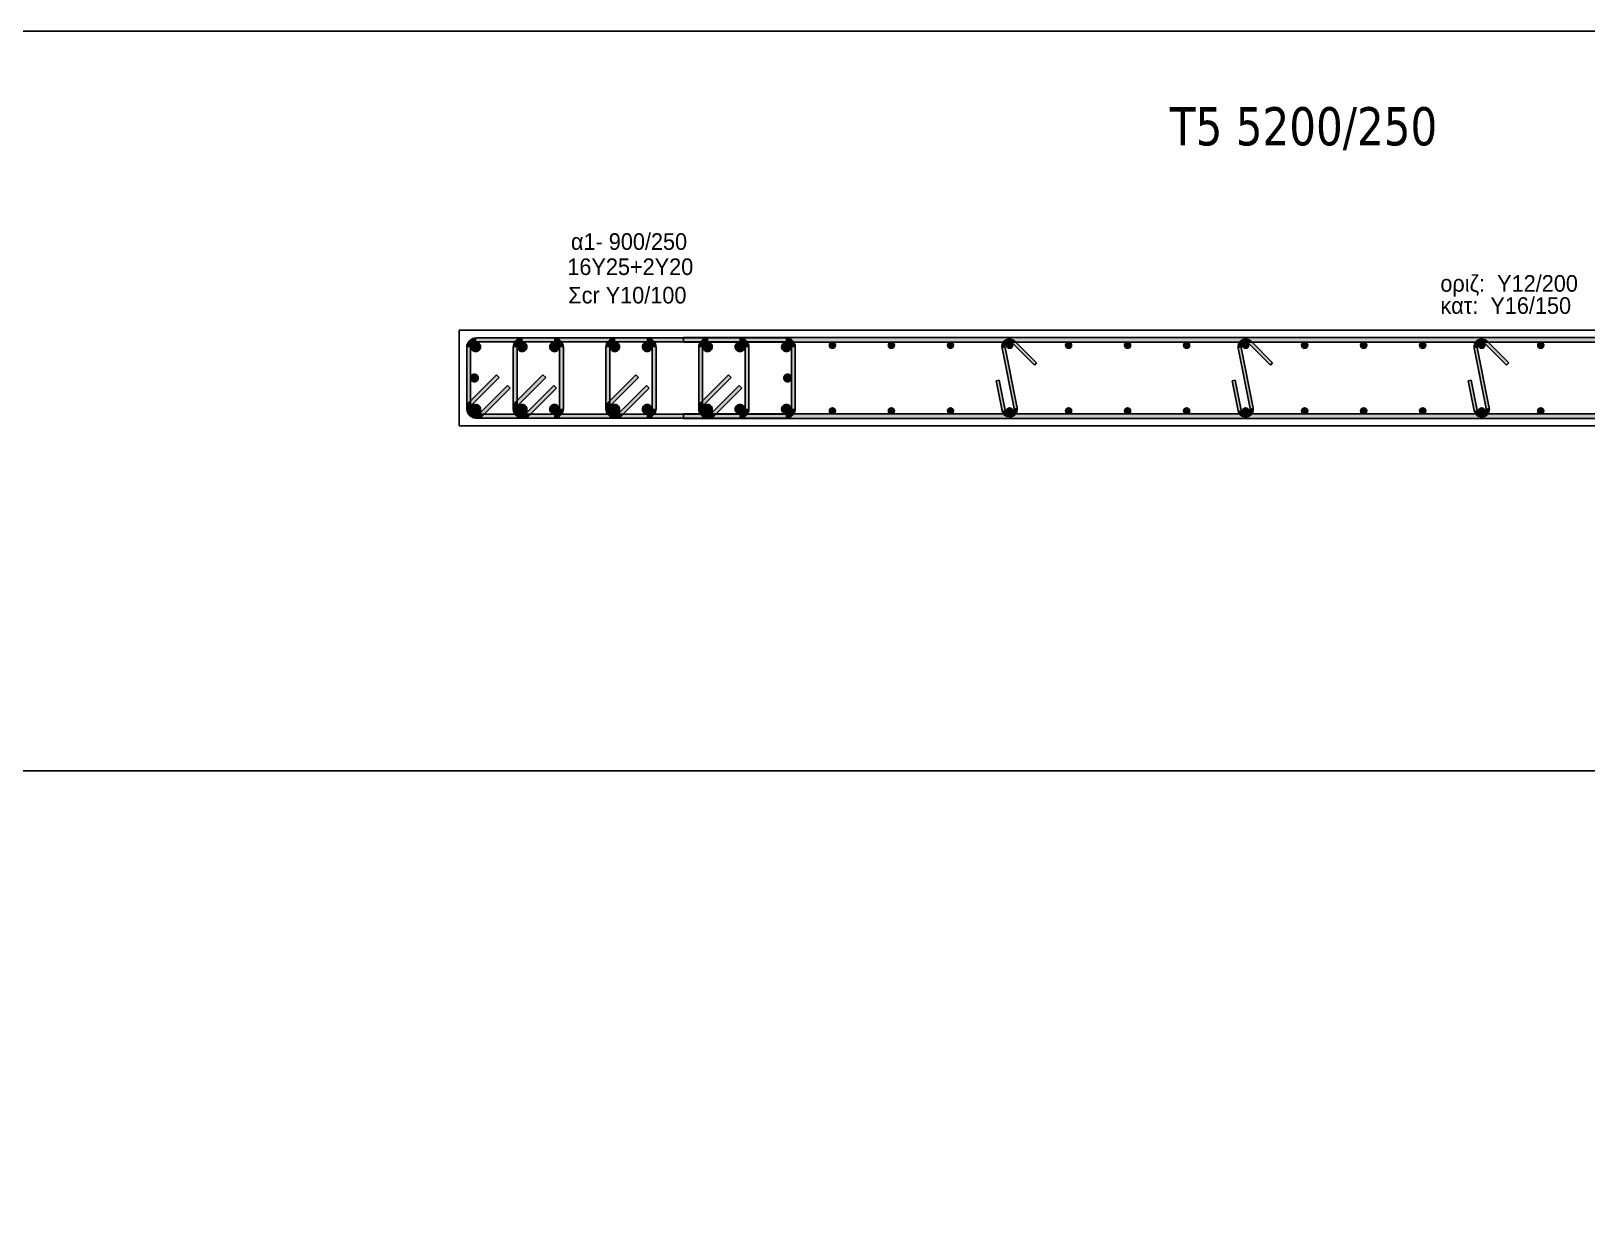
# Model space of a CAD drawing. Header units: millimetres. Extents: x -2171 to 1563, y -1758 to -1505.
# Drawn here: x -1626.13 to -1605.76, y -1605.93 to -1590.28 of the extents above; entities that cross this region are included whole.
import ezdxf

# ---------------------------------------------------------------- set-up
doc = ezdxf.new("R2010")
doc.units = ezdxf.units.MM
for name, color, linetype in [('-S_TEXT', 3, 'Continuous'), ('Col_Det', 7, 'Continuous'), ('Col_Det_Fill', 7, 'Continuous'), ('Geo_Col_Pro_1', 7, 'Continuous'), ('pinakaki', 153, 'Continuous')]:
    doc.layers.add(name, color=color, linetype=linetype)
doc.styles.add('S1Arl22_b_934_161', font='arial.ttf', dxfattribs={"width": 0.933629, "height": 0.002175})
doc.styles.get("Standard").update_dxf_attribs({"font": 'tahoma.ttf'})

msp = doc.modelspace()

# ---------------------------------------------------------------- hatches: boundary and pattern name
at = {"layer": 'Col_Det_Fill'}
for color, points in [(252, [(-1620.2986, -1594.3469), (-1620.2986, -1594.2969, 0.4142136), (-1620.4236, -1594.4219), (-1620.3736, -1594.4219, -0.4142136)]), (12, [(-1620.37, -1594.413, 0.4142136), (-1620.3075, -1594.4755, 0.4142136), (-1620.245, -1594.413, 0.4142136), (-1620.3075, -1594.3505, 0.4142136)]), (252, [(-1616.2486, -1594.3469), (-1616.2486, -1594.2969), (-1620.2986, -1594.2969), (-1620.2986, -1594.3469)]), (252, [(-1619.6915, -1594.3469), (-1619.6915, -1594.2969, 0.4142136), (-1619.8165, -1594.4219), (-1619.7665, -1594.4219, -0.4142136)]), (56, [(-1619.7628, -1594.413, 0.4142136), (-1619.7003, -1594.4755, 0.4142136), (-1619.6378, -1594.413, 0.4142136), (-1619.7003, -1594.3505, 0.4142136)]), (252, [(-1619.2843, -1594.3469), (-1619.2843, -1594.2969), (-1619.6915, -1594.2969), (-1619.6915, -1594.3469)]), (56, [(-1619.338, -1594.413, 0.4142136), (-1619.2755, -1594.4755, 0.4142136), (-1619.213, -1594.413, 0.4142136), (-1619.2755, -1594.3505, 0.4142136)]), (252, [(-1619.2093, -1594.4219), (-1619.1593, -1594.4219, 0.4142136), (-1619.2843, -1594.2969), (-1619.2843, -1594.3469, -0.4142136)]), (252, [(-1618.4772, -1594.3469), (-1618.4772, -1594.2969, 0.4142136), (-1618.6022, -1594.4219), (-1618.5522, -1594.4219, -0.4142136)]), (56, [(-1618.5485, -1594.413, 0.4142136), (-1618.486, -1594.4755, 0.4142136), (-1618.4235, -1594.413, 0.4142136), (-1618.486, -1594.3505, 0.4142136)]), (252, [(-1618.0701, -1594.3469), (-1618.0701, -1594.2969), (-1618.4772, -1594.2969), (-1618.4772, -1594.3469)]), (56, [(-1618.1237, -1594.413, 0.4142136), (-1618.0612, -1594.4755, 0.4142136), (-1617.9987, -1594.413, 0.4142136), (-1618.0612, -1594.3505, 0.4142136)]), (252, [(-1617.9951, -1594.4219), (-1617.9451, -1594.4219, 0.4142136), (-1618.0701, -1594.2969), (-1618.0701, -1594.3469, -0.4142136)]), (252, [(-1597.4602, -1594.3519), (-1597.4602, -1594.2919), (-1617.5856, -1594.2919), (-1617.5856, -1594.3519)]), (252, [(-1617.2629, -1594.3469), (-1617.2629, -1594.2969, 0.4142136), (-1617.3879, -1594.4219), (-1617.3379, -1594.4219, -0.4142136)]), (56, [(-1617.3343, -1594.413, 0.4142136), (-1617.2718, -1594.4755, 0.4142136), (-1617.2093, -1594.413, 0.4142136), (-1617.2718, -1594.3505, 0.4142136)]), (252, [(-1616.8558, -1594.3469), (-1616.8558, -1594.2969), (-1617.2629, -1594.2969), (-1617.2629, -1594.3469)]), (56, [(-1616.9094, -1594.413, 0.4142136), (-1616.8469, -1594.4755, 0.4142136), (-1616.7844, -1594.413, 0.4142136), (-1616.8469, -1594.3505, 0.4142136)]), (252, [(-1616.7808, -1594.4219), (-1616.7308, -1594.4219, 0.4142136), (-1616.8558, -1594.2969), (-1616.8558, -1594.3469, -0.4142136)]), (12, [(-1616.3023, -1594.413, 0.4142136), (-1616.2398, -1594.4755, 0.4142136), (-1616.1773, -1594.413, 0.4142136), (-1616.2398, -1594.3505, 0.4142136)]), (252, [(-1616.1736, -1594.4219), (-1616.1236, -1594.4219, 0.4142136), (-1616.2486, -1594.2969), (-1616.2486, -1594.3469, -0.4142136)]), (133, [(-1615.6768, -1594.3919, 0.4142136), (-1615.6368, -1594.4319, 0.4142136), (-1615.5968, -1594.3919, 0.4142136), (-1615.6368, -1594.3519, 0.4142136)]), (133, [(-1614.904, -1594.3919, 0.4142136), (-1614.864, -1594.4319, 0.4142136), (-1614.824, -1594.3919, 0.4142136), (-1614.864, -1594.3519, 0.4142136)]), (133, [(-1614.1313, -1594.3919, 0.4142136), (-1614.0913, -1594.4319, 0.4142136), (-1614.0513, -1594.3919, 0.4142136), (-1614.0913, -1594.3519, 0.4142136)]), (252, [(-1613.4166, -1594.4314), (-1613.3773, -1594.4236, -0.741663), (-1613.2761, -1594.3694), (-1613.2478, -1594.3412, 0.741663)]), (133, [(-1613.3585, -1594.3919, 0.4142136), (-1613.3185, -1594.4319, 0.4142136), (-1613.2785, -1594.3919, 0.4142136), (-1613.3185, -1594.3519, 0.4142136)]), (252, [(-1613.2478, -1594.3412), (-1613.2761, -1594.3694), (-1612.9932, -1594.6523), (-1612.9649, -1594.624)]), (133, [(-1612.5858, -1594.3919, 0.4142136), (-1612.5458, -1594.4319, 0.4142136), (-1612.5058, -1594.3919, 0.4142136), (-1612.5458, -1594.3519, 0.4142136)]), (133, [(-1611.813, -1594.3919, 0.4142136), (-1611.773, -1594.4319, 0.4142136), (-1611.733, -1594.3919, 0.4142136), (-1611.773, -1594.3519, 0.4142136)]), (133, [(-1611.0402, -1594.3919, 0.4142136), (-1611.0002, -1594.4319, 0.4142136), (-1610.9602, -1594.3919, 0.4142136), (-1611.0002, -1594.3519, 0.4142136)]), (252, [(-1610.3256, -1594.4314), (-1610.2863, -1594.4236, -0.741663), (-1610.1851, -1594.3694), (-1610.1568, -1594.3412, 0.741663)]), (133, [(-1610.2675, -1594.3919, 0.4142136), (-1610.2275, -1594.4319, 0.4142136), (-1610.1875, -1594.3919, 0.4142136), (-1610.2275, -1594.3519, 0.4142136)]), (252, [(-1610.1568, -1594.3412), (-1610.1851, -1594.3694), (-1609.9022, -1594.6523), (-1609.8739, -1594.624)]), (133, [(-1609.4947, -1594.3919, 0.4142136), (-1609.4547, -1594.4319, 0.4142136), (-1609.4147, -1594.3919, 0.4142136), (-1609.4547, -1594.3519, 0.4142136)]), (133, [(-1608.722, -1594.3919, 0.4142136), (-1608.682, -1594.4319, 0.4142136), (-1608.642, -1594.3919, 0.4142136), (-1608.682, -1594.3519, 0.4142136)]), (133, [(-1607.9492, -1594.3919, 0.4142136), (-1607.9092, -1594.4319, 0.4142136), (-1607.8692, -1594.3919, 0.4142136), (-1607.9092, -1594.3519, 0.4142136)]), (252, [(-1607.2346, -1594.4314), (-1607.1953, -1594.4236, -0.741663), (-1607.0941, -1594.3694), (-1607.0658, -1594.3412, 0.741663)]), (133, [(-1607.1765, -1594.3919, 0.4142136), (-1607.1365, -1594.4319, 0.4142136), (-1607.0965, -1594.3919, 0.4142136), (-1607.1365, -1594.3519, 0.4142136)]), (252, [(-1607.0658, -1594.3412), (-1607.0941, -1594.3694), (-1606.8112, -1594.6523), (-1606.7829, -1594.624)]), (133, [(-1606.4037, -1594.3919, 0.4142136), (-1606.3637, -1594.4319, 0.4142136), (-1606.3237, -1594.3919, 0.4142136), (-1606.3637, -1594.3519, 0.4142136)]), (252, [(-1620.3736, -1594.4219), (-1620.4236, -1594.4219), (-1620.4236, -1595.2219), (-1620.3736, -1595.2219)]), (252, [(-1619.7665, -1594.4219), (-1619.8165, -1594.4219), (-1619.8165, -1595.2219), (-1619.7665, -1595.2219)]), (252, [(-1619.2093, -1595.2219), (-1619.1593, -1595.2219), (-1619.1593, -1594.4219), (-1619.2093, -1594.4219)]), (252, [(-1618.5522, -1594.4219), (-1618.6022, -1594.4219), (-1618.6022, -1595.2219), (-1618.5522, -1595.2219)]), (252, [(-1617.9951, -1595.2219), (-1617.9451, -1595.2219), (-1617.9451, -1594.4219), (-1617.9951, -1594.4219)]), (252, [(-1617.3379, -1594.4219), (-1617.3879, -1594.4219), (-1617.3879, -1595.2219), (-1617.3379, -1595.2219)]), (252, [(-1616.7808, -1595.2219), (-1616.7308, -1595.2219), (-1616.7308, -1594.4219), (-1616.7808, -1594.4219)]), (252, [(-1616.1736, -1595.2219), (-1616.1236, -1595.2219), (-1616.1236, -1594.4219), (-1616.1736, -1594.4219)]), (252, [(-1613.2597, -1595.2202), (-1613.2204, -1595.2124), (-1613.3773, -1594.4236), (-1613.4166, -1594.4314)]), (252, [(-1610.1686, -1595.2202), (-1610.1294, -1595.2124), (-1610.2863, -1594.4236), (-1610.3256, -1594.4314)]), (252, [(-1607.0776, -1595.2202), (-1607.0384, -1595.2124), (-1607.1953, -1594.4236), (-1607.2346, -1594.4314)]), (252, [(-1619.9981, -1594.8153), (-1620.0335, -1594.7799), (-1620.387, -1595.1335), (-1620.3517, -1595.1688)]), (133, [(-1620.3736, -1594.8219, 0.4142136), (-1620.3236, -1594.8719, 0.4142136), (-1620.2736, -1594.8219, 0.4142136), (-1620.3236, -1594.7719, 0.4142136)]), (252, [(-1619.391, -1594.8153), (-1619.4263, -1594.7799), (-1619.7799, -1595.1335), (-1619.7445, -1595.1688)]), (252, [(-1618.1767, -1594.8153), (-1618.212, -1594.7799), (-1618.5656, -1595.1335), (-1618.5302, -1595.1688)]), (252, [(-1616.9624, -1594.8153), (-1616.9978, -1594.7799), (-1617.3513, -1595.1335), (-1617.316, -1595.1688)]), (133, [(-1616.2736, -1594.8219, 0.4142136), (-1616.2236, -1594.8719, 0.4142136), (-1616.1736, -1594.8219, 0.4142136), (-1616.2236, -1594.7719, 0.4142136)]), (252, [(-1620.2456, -1595.2749), (-1620.2102, -1595.3103), (-1619.8567, -1594.9567), (-1619.892, -1594.9214)]), (252, [(-1619.6385, -1595.2749), (-1619.6031, -1595.3103), (-1619.2495, -1594.9567), (-1619.2849, -1594.9214)]), (252, [(-1618.4242, -1595.2749), (-1618.3888, -1595.3103), (-1618.0353, -1594.9567), (-1618.0706, -1594.9214)]), (252, [(-1617.2099, -1595.2749), (-1617.1745, -1595.3103), (-1616.821, -1594.9567), (-1616.8563, -1594.9214)]), (252, [(-1613.4554, -1594.8513), (-1613.4946, -1594.8591), (-1613.4166, -1595.2514), (-1613.3773, -1595.2436)]), (252, [(-1610.3644, -1594.8513), (-1610.4036, -1594.8591), (-1610.3256, -1595.2514), (-1610.2863, -1595.2436)]), (252, [(-1607.2734, -1594.8513), (-1607.3126, -1594.8591), (-1607.2346, -1595.2514), (-1607.1953, -1595.2436)]), (252, [(-1620.3517, -1595.1688), (-1620.387, -1595.1335, 0.6681786), (-1620.2986, -1595.3469), (-1620.2986, -1595.2969, -0.6681786)]), (12, [(-1620.37, -1595.2307, 0.4142136), (-1620.3075, -1595.2932, 0.4142136), (-1620.245, -1595.2307, 0.4142136), (-1620.3075, -1595.1682, 0.4142136)]), (252, [(-1619.7445, -1595.1688), (-1619.7799, -1595.1335, 0.6681786), (-1619.6915, -1595.3469), (-1619.6915, -1595.2969, -0.6681786)]), (56, [(-1619.7628, -1595.2307, 0.4142136), (-1619.7003, -1595.2932, 0.4142136), (-1619.6378, -1595.2307, 0.4142136), (-1619.7003, -1595.1682, 0.4142136)]), (56, [(-1619.338, -1595.2307, 0.4142136), (-1619.2755, -1595.2932, 0.4142136), (-1619.213, -1595.2307, 0.4142136), (-1619.2755, -1595.1682, 0.4142136)]), (252, [(-1618.5302, -1595.1688), (-1618.5656, -1595.1335, 0.6681786), (-1618.4772, -1595.3469), (-1618.4772, -1595.2969, -0.6681786)]), (56, [(-1618.5485, -1595.2307, 0.4142136), (-1618.486, -1595.2932, 0.4142136), (-1618.4235, -1595.2307, 0.4142136), (-1618.486, -1595.1682, 0.4142136)]), (56, [(-1618.1237, -1595.2307, 0.4142136), (-1618.0612, -1595.2932, 0.4142136), (-1617.9987, -1595.2307, 0.4142136), (-1618.0612, -1595.1682, 0.4142136)]), (252, [(-1617.316, -1595.1688), (-1617.3513, -1595.1335, 0.6681786), (-1617.2629, -1595.3469), (-1617.2629, -1595.2969, -0.6681786)]), (56, [(-1617.3343, -1595.2307, 0.4142136), (-1617.2718, -1595.2932, 0.4142136), (-1617.2093, -1595.2307, 0.4142136), (-1617.2718, -1595.1682, 0.4142136)]), (56, [(-1616.9094, -1595.2307, 0.4142136), (-1616.8469, -1595.2932, 0.4142136), (-1616.7844, -1595.2307, 0.4142136), (-1616.8469, -1595.1682, 0.4142136)]), (12, [(-1616.3023, -1595.2307, 0.4142136), (-1616.2398, -1595.2932, 0.4142136), (-1616.1773, -1595.2307, 0.4142136), (-1616.2398, -1595.1682, 0.4142136)]), (252, [(-1620.3736, -1595.2219), (-1620.4236, -1595.2219, 0.6681786), (-1620.2102, -1595.3103), (-1620.2456, -1595.2749, -0.6681786)]), (252, [(-1620.2986, -1595.2969), (-1620.2986, -1595.3469), (-1616.2486, -1595.3469), (-1616.2486, -1595.2969)]), (252, [(-1619.7665, -1595.2219), (-1619.8165, -1595.2219, 0.6681786), (-1619.6031, -1595.3103), (-1619.6385, -1595.2749, -0.6681786)]), (252, [(-1619.6915, -1595.2969), (-1619.6915, -1595.3469), (-1619.2843, -1595.3469), (-1619.2843, -1595.2969)]), (252, [(-1619.2843, -1595.2969), (-1619.2843, -1595.3469, 0.4142136), (-1619.1593, -1595.2219), (-1619.2093, -1595.2219, -0.4142136)]), (252, [(-1618.5522, -1595.2219), (-1618.6022, -1595.2219, 0.6681786), (-1618.3888, -1595.3103), (-1618.4242, -1595.2749, -0.6681786)]), (252, [(-1618.4772, -1595.2969), (-1618.4772, -1595.3469), (-1618.0701, -1595.3469), (-1618.0701, -1595.2969)]), (252, [(-1618.0701, -1595.2969), (-1618.0701, -1595.3469, 0.4142136), (-1617.9451, -1595.2219), (-1617.9951, -1595.2219, -0.4142136)]), (252, [(-1617.5856, -1595.2919), (-1617.5856, -1595.3519), (-1597.4602, -1595.3519), (-1597.4602, -1595.2919)]), (252, [(-1617.3379, -1595.2219), (-1617.3879, -1595.2219, 0.6681786), (-1617.1745, -1595.3103), (-1617.2099, -1595.2749, -0.6681786)]), (252, [(-1617.2629, -1595.2969), (-1617.2629, -1595.3469), (-1616.8558, -1595.3469), (-1616.8558, -1595.2969)]), (252, [(-1616.8558, -1595.2969), (-1616.8558, -1595.3469, 0.4142136), (-1616.7308, -1595.2219), (-1616.7808, -1595.2219, -0.4142136)]), (252, [(-1616.2486, -1595.2969), (-1616.2486, -1595.3469, 0.4142136), (-1616.1236, -1595.2219), (-1616.1736, -1595.2219, -0.4142136)]), (133, [(-1615.6768, -1595.2519, 0.4142136), (-1615.6368, -1595.2919, 0.4142136), (-1615.5968, -1595.2519, 0.4142136), (-1615.6368, -1595.2119, 0.4142136)]), (133, [(-1614.904, -1595.2519, 0.4142136), (-1614.864, -1595.2919, 0.4142136), (-1614.824, -1595.2519, 0.4142136), (-1614.864, -1595.2119, 0.4142136)]), (133, [(-1614.1313, -1595.2519, 0.4142136), (-1614.0913, -1595.2919, 0.4142136), (-1614.0513, -1595.2519, 0.4142136), (-1614.0913, -1595.2119, 0.4142136)]), (252, [(-1613.3773, -1595.2436), (-1613.4166, -1595.2514, 1), (-1613.2204, -1595.2124), (-1613.2597, -1595.2202, -1)]), (133, [(-1613.3585, -1595.2519, 0.4142136), (-1613.3185, -1595.2919, 0.4142136), (-1613.2785, -1595.2519, 0.4142136), (-1613.3185, -1595.2119, 0.4142136)]), (133, [(-1612.5858, -1595.2519, 0.4142136), (-1612.5458, -1595.2919, 0.4142136), (-1612.5058, -1595.2519, 0.4142136), (-1612.5458, -1595.2119, 0.4142136)]), (133, [(-1611.813, -1595.2519, 0.4142136), (-1611.773, -1595.2919, 0.4142136), (-1611.733, -1595.2519, 0.4142136), (-1611.773, -1595.2119, 0.4142136)]), (133, [(-1611.0402, -1595.2519, 0.4142136), (-1611.0002, -1595.2919, 0.4142136), (-1610.9602, -1595.2519, 0.4142136), (-1611.0002, -1595.2119, 0.4142136)]), (252, [(-1610.2863, -1595.2436), (-1610.3256, -1595.2514, 1), (-1610.1294, -1595.2124), (-1610.1686, -1595.2202, -1)]), (133, [(-1610.2675, -1595.2519, 0.4142136), (-1610.2275, -1595.2919, 0.4142136), (-1610.1875, -1595.2519, 0.4142136), (-1610.2275, -1595.2119, 0.4142136)]), (133, [(-1609.4947, -1595.2519, 0.4142136), (-1609.4547, -1595.2919, 0.4142136), (-1609.4147, -1595.2519, 0.4142136), (-1609.4547, -1595.2119, 0.4142136)]), (133, [(-1608.722, -1595.2519, 0.4142136), (-1608.682, -1595.2919, 0.4142136), (-1608.642, -1595.2519, 0.4142136), (-1608.682, -1595.2119, 0.4142136)]), (133, [(-1607.9492, -1595.2519, 0.4142136), (-1607.9092, -1595.2919, 0.4142136), (-1607.8692, -1595.2519, 0.4142136), (-1607.9092, -1595.2119, 0.4142136)]), (252, [(-1607.1953, -1595.2436), (-1607.2346, -1595.2514, 1), (-1607.0384, -1595.2124), (-1607.0776, -1595.2202, -1)]), (133, [(-1607.1765, -1595.2519, 0.4142136), (-1607.1365, -1595.2919, 0.4142136), (-1607.0965, -1595.2519, 0.4142136), (-1607.1365, -1595.2119, 0.4142136)]), (133, [(-1606.4037, -1595.2519, 0.4142136), (-1606.3637, -1595.2919, 0.4142136), (-1606.3237, -1595.2519, 0.4142136), (-1606.3637, -1595.2119, 0.4142136)])]:
    msp.add_hatch(color=color, dxfattribs=at).paths.add_polyline_path(points)

# ---------------------------------------------------------------- linework, layer by layer
at = {"layer": '-S_TEXT', "ltscale": 5}
msp.add_lwpolyline([(-1636.594, -1590.2786), (-1578.4465, -1590.2786), (-1578.4465, -1630.3233), (-1636.594, -1630.3233)], close=True, dxfattribs=at)
at = {"layer": 'Col_Det', "color": 7}
for points in [[(-1594.5221, -1594.1969), (-1620.5236, -1594.1969)], [(-1620.5236, -1594.1969), (-1620.5236, -1595.4469)], [(-1616.2486, -1594.2969), (-1620.2986, -1594.2969)], [(-1620.2986, -1594.3469), (-1616.2486, -1594.3469)], [(-1619.2843, -1594.2969), (-1619.6915, -1594.2969)], [(-1619.6915, -1594.3469), (-1619.2843, -1594.3469)], [(-1618.0701, -1594.2969), (-1618.4772, -1594.2969)], [(-1618.4772, -1594.3469), (-1618.0701, -1594.3469)], [(-1597.4602, -1594.2919), (-1617.5856, -1594.2919)], [(-1617.5856, -1594.2919), (-1617.5856, -1594.3519)], [(-1617.5856, -1594.3519), (-1597.4602, -1594.3519)], [(-1616.8558, -1594.2969), (-1617.2629, -1594.2969)], [(-1617.2629, -1594.3469), (-1616.8558, -1594.3469)], [(-1613.2761, -1594.3694), (-1612.9932, -1594.6523)], [(-1612.9649, -1594.624), (-1613.2478, -1594.3412)], [(-1610.1851, -1594.3694), (-1609.9022, -1594.6523)], [(-1609.8739, -1594.624), (-1610.1568, -1594.3412)], [(-1607.0941, -1594.3694), (-1606.8112, -1594.6523)], [(-1606.7829, -1594.624), (-1607.0658, -1594.3412)], [(-1620.4236, -1594.4219), (-1620.4236, -1595.2219)], [(-1620.3736, -1595.2219), (-1620.3736, -1594.4219)], [(-1619.8165, -1594.4219), (-1619.8165, -1595.2219)], [(-1619.7665, -1595.2219), (-1619.7665, -1594.4219)], [(-1619.2093, -1594.4219), (-1619.2093, -1595.2219)], [(-1619.1593, -1595.2219), (-1619.1593, -1594.4219)], [(-1618.6022, -1594.4219), (-1618.6022, -1595.2219)], [(-1618.5522, -1595.2219), (-1618.5522, -1594.4219)], [(-1617.9951, -1594.4219), (-1617.9951, -1595.2219)], [(-1617.9451, -1595.2219), (-1617.9451, -1594.4219)], [(-1617.3879, -1594.4219), (-1617.3879, -1595.2219)], [(-1617.3379, -1595.2219), (-1617.3379, -1594.4219)], [(-1616.7808, -1594.4219), (-1616.7808, -1595.2219)], [(-1616.7308, -1595.2219), (-1616.7308, -1594.4219)], [(-1616.1736, -1594.4219), (-1616.1736, -1595.2219)], [(-1616.1236, -1595.2219), (-1616.1236, -1594.4219)], [(-1613.4166, -1594.4314), (-1613.2597, -1595.2202)], [(-1613.2204, -1595.2124), (-1613.3773, -1594.4236)], [(-1610.3256, -1594.4314), (-1610.1686, -1595.2202)], [(-1610.1294, -1595.2124), (-1610.2863, -1594.4236)], [(-1607.2346, -1594.4314), (-1607.0776, -1595.2202)], [(-1607.0384, -1595.2124), (-1607.1953, -1594.4236)], [(-1620.0335, -1594.7799), (-1620.387, -1595.1335)], [(-1619.9981, -1594.8153), (-1620.0335, -1594.7799)], [(-1619.4263, -1594.7799), (-1619.7799, -1595.1335)], [(-1619.391, -1594.8153), (-1619.4263, -1594.7799)], [(-1618.212, -1594.7799), (-1618.5656, -1595.1335)], [(-1618.1767, -1594.8153), (-1618.212, -1594.7799)], [(-1616.9978, -1594.7799), (-1617.3513, -1595.1335)], [(-1616.9624, -1594.8153), (-1616.9978, -1594.7799)], [(-1612.9932, -1594.6523), (-1612.9649, -1594.624)], [(-1609.9022, -1594.6523), (-1609.8739, -1594.624)], [(-1606.8112, -1594.6523), (-1606.7829, -1594.624)], [(-1620.3517, -1595.1688), (-1619.9981, -1594.8153)], [(-1619.892, -1594.9214), (-1620.2456, -1595.2749)], [(-1620.2102, -1595.3103), (-1619.8567, -1594.9567)], [(-1619.8567, -1594.9567), (-1619.892, -1594.9214)], [(-1619.7445, -1595.1688), (-1619.391, -1594.8153)], [(-1619.2849, -1594.9214), (-1619.6385, -1595.2749)], [(-1619.6031, -1595.3103), (-1619.2495, -1594.9567)], [(-1619.2495, -1594.9567), (-1619.2849, -1594.9214)], [(-1618.5302, -1595.1688), (-1618.1767, -1594.8153)], [(-1618.0706, -1594.9214), (-1618.4242, -1595.2749)], [(-1618.3888, -1595.3103), (-1618.0353, -1594.9567)], [(-1618.0353, -1594.9567), (-1618.0706, -1594.9214)], [(-1617.316, -1595.1688), (-1616.9624, -1594.8153)], [(-1616.8563, -1594.9214), (-1617.2099, -1595.2749)], [(-1617.1745, -1595.3103), (-1616.821, -1594.9567)], [(-1616.821, -1594.9567), (-1616.8563, -1594.9214)], [(-1613.4554, -1594.8513), (-1613.4946, -1594.8591)], [(-1613.4946, -1594.8591), (-1613.4166, -1595.2514)], [(-1613.3773, -1595.2436), (-1613.4554, -1594.8513)], [(-1610.3644, -1594.8513), (-1610.4036, -1594.8591)], [(-1610.4036, -1594.8591), (-1610.3256, -1595.2514)], [(-1610.2863, -1595.2436), (-1610.3644, -1594.8513)], [(-1607.2734, -1594.8513), (-1607.3126, -1594.8591)], [(-1607.3126, -1594.8591), (-1607.2346, -1595.2514)], [(-1607.1953, -1595.2436), (-1607.2734, -1594.8513)], [(-1616.2486, -1595.2969), (-1620.2986, -1595.2969)], [(-1620.2986, -1595.3469), (-1616.2486, -1595.3469)], [(-1619.2843, -1595.2969), (-1619.6915, -1595.2969)], [(-1619.6915, -1595.3469), (-1619.2843, -1595.3469)], [(-1618.0701, -1595.2969), (-1618.4772, -1595.2969)], [(-1618.4772, -1595.3469), (-1618.0701, -1595.3469)], [(-1617.5856, -1595.2919), (-1617.5856, -1595.3519)], [(-1597.4602, -1595.2919), (-1617.5856, -1595.2919)], [(-1617.5856, -1595.3519), (-1597.4602, -1595.3519)], [(-1616.8558, -1595.2969), (-1617.2629, -1595.2969)], [(-1617.2629, -1595.3469), (-1616.8558, -1595.3469)], [(-1620.5236, -1595.4469), (-1594.5221, -1595.4469)]]:
    msp.add_lwpolyline(points, dxfattribs=at)
for points in [[(-1620.2986, -1594.2969, 0.4142136), (-1620.4236, -1594.4219)], [(-1620.3736, -1594.4219, -0.4142136), (-1620.2986, -1594.3469, -0.4142136)], [(-1620.3075, -1594.3505, 0.4142136), (-1620.37, -1594.413, 0.4142136)], [(-1620.245, -1594.413, 0.4142136), (-1620.3075, -1594.3505, 0.4142136)], [(-1619.6915, -1594.2969, 0.4142136), (-1619.8165, -1594.4219)], [(-1619.7665, -1594.4219, -0.4142136), (-1619.6915, -1594.3469, -0.4142136)], [(-1619.7003, -1594.3505, 0.4142136), (-1619.7628, -1594.413, 0.4142136)], [(-1619.6378, -1594.413, 0.4142136), (-1619.7003, -1594.3505, 0.4142136)], [(-1619.2755, -1594.3505, 0.4142136), (-1619.338, -1594.413, 0.4142136)], [(-1619.1593, -1594.4219, 0.4142136), (-1619.2843, -1594.2969)], [(-1619.2843, -1594.3469, -0.4142136), (-1619.2093, -1594.4219, -0.4142136)], [(-1619.213, -1594.413, 0.4142136), (-1619.2755, -1594.3505, 0.4142136)], [(-1618.4772, -1594.2969, 0.4142136), (-1618.6022, -1594.4219)], [(-1618.5522, -1594.4219, -0.4142136), (-1618.4772, -1594.3469, -0.4142136)], [(-1618.486, -1594.3505, 0.4142136), (-1618.5485, -1594.413, 0.4142136)], [(-1618.4235, -1594.413, 0.4142136), (-1618.486, -1594.3505, 0.4142136)], [(-1618.0612, -1594.3505, 0.4142136), (-1618.1237, -1594.413, 0.4142136)], [(-1617.9451, -1594.4219, 0.4142136), (-1618.0701, -1594.2969)], [(-1618.0701, -1594.3469, -0.4142136), (-1617.9951, -1594.4219, -0.4142136)], [(-1617.9987, -1594.413, 0.4142136), (-1618.0612, -1594.3505, 0.4142136)], [(-1617.2629, -1594.2969, 0.4142136), (-1617.3879, -1594.4219)], [(-1617.3379, -1594.4219, -0.4142136), (-1617.2629, -1594.3469, -0.4142136)], [(-1617.2718, -1594.3505, 0.4142136), (-1617.3343, -1594.413, 0.4142136)], [(-1617.2093, -1594.413, 0.4142136), (-1617.2718, -1594.3505, 0.4142136)], [(-1616.8469, -1594.3505, 0.4142136), (-1616.9094, -1594.413, 0.4142136)], [(-1616.7308, -1594.4219, 0.4142136), (-1616.8558, -1594.2969)], [(-1616.8558, -1594.3469, -0.4142136), (-1616.7808, -1594.4219, -0.4142136)], [(-1616.7844, -1594.413, 0.4142136), (-1616.8469, -1594.3505, 0.4142136)], [(-1616.2398, -1594.3505, 0.4142136), (-1616.3023, -1594.413, 0.4142136)], [(-1616.1236, -1594.4219, 0.4142136), (-1616.2486, -1594.2969)], [(-1616.2486, -1594.3469, -0.4142136), (-1616.1736, -1594.4219, -0.4142136)], [(-1616.1773, -1594.413, 0.4142136), (-1616.2398, -1594.3505, 0.4142136)], [(-1615.6368, -1594.3519, 0.4142136), (-1615.6768, -1594.3919, 0.4142136)], [(-1615.6768, -1594.3919, 0.4142136), (-1615.6368, -1594.4319, 0.4142136)], [(-1615.5968, -1594.3919, 0.4142136), (-1615.6368, -1594.3519, 0.4142136)], [(-1615.6368, -1594.4319, 0.4142136), (-1615.5968, -1594.3919, 0.4142136)], [(-1614.864, -1594.3519, 0.4142136), (-1614.904, -1594.3919, 0.4142136)], [(-1614.904, -1594.3919, 0.4142136), (-1614.864, -1594.4319, 0.4142136)], [(-1614.824, -1594.3919, 0.4142136), (-1614.864, -1594.3519, 0.4142136)], [(-1614.864, -1594.4319, 0.4142136), (-1614.824, -1594.3919, 0.4142136)], [(-1614.0913, -1594.3519, 0.4142136), (-1614.1313, -1594.3919, 0.4142136)], [(-1614.1313, -1594.3919, 0.4142136), (-1614.0913, -1594.4319, 0.4142136)], [(-1614.0513, -1594.3919, 0.4142136), (-1614.0913, -1594.3519, 0.4142136)], [(-1614.0913, -1594.4319, 0.4142136), (-1614.0513, -1594.3919, 0.4142136)], [(-1613.2478, -1594.3412, 0.741663), (-1613.4166, -1594.4314, 0.741663)], [(-1613.3773, -1594.4236, -0.741663), (-1613.2761, -1594.3694)], [(-1613.3185, -1594.3519, 0.4142136), (-1613.3585, -1594.3919, 0.4142136)], [(-1613.3585, -1594.3919, 0.4142136), (-1613.3185, -1594.4319, 0.4142136)], [(-1613.2785, -1594.3919, 0.4142136), (-1613.3185, -1594.3519, 0.4142136)], [(-1613.3185, -1594.4319, 0.4142136), (-1613.2785, -1594.3919, 0.4142136)], [(-1612.5458, -1594.3519, 0.4142136), (-1612.5858, -1594.3919, 0.4142136)], [(-1612.5858, -1594.3919, 0.4142136), (-1612.5458, -1594.4319, 0.4142136)], [(-1612.5058, -1594.3919, 0.4142136), (-1612.5458, -1594.3519, 0.4142136)], [(-1612.5458, -1594.4319, 0.4142136), (-1612.5058, -1594.3919, 0.4142136)], [(-1611.773, -1594.3519, 0.4142136), (-1611.813, -1594.3919, 0.4142136)], [(-1611.813, -1594.3919, 0.4142136), (-1611.773, -1594.4319, 0.4142136)], [(-1611.733, -1594.3919, 0.4142136), (-1611.773, -1594.3519, 0.4142136)], [(-1611.773, -1594.4319, 0.4142136), (-1611.733, -1594.3919, 0.4142136)], [(-1611.0002, -1594.3519, 0.4142136), (-1611.0402, -1594.3919, 0.4142136)], [(-1611.0402, -1594.3919, 0.4142136), (-1611.0002, -1594.4319, 0.4142136)], [(-1610.9602, -1594.3919, 0.4142136), (-1611.0002, -1594.3519, 0.4142136)], [(-1611.0002, -1594.4319, 0.4142136), (-1610.9602, -1594.3919, 0.4142136)], [(-1610.1568, -1594.3412, 0.741663), (-1610.3256, -1594.4314, 0.741663)], [(-1610.2863, -1594.4236, -0.741663), (-1610.1851, -1594.3694)], [(-1610.2275, -1594.3519, 0.4142136), (-1610.2675, -1594.3919, 0.4142136)], [(-1610.2675, -1594.3919, 0.4142136), (-1610.2275, -1594.4319, 0.4142136)], [(-1610.1875, -1594.3919, 0.4142136), (-1610.2275, -1594.3519, 0.4142136)], [(-1610.2275, -1594.4319, 0.4142136), (-1610.1875, -1594.3919, 0.4142136)], [(-1609.4547, -1594.3519, 0.4142136), (-1609.4947, -1594.3919, 0.4142136)], [(-1609.4947, -1594.3919, 0.4142136), (-1609.4547, -1594.4319, 0.4142136)], [(-1609.4147, -1594.3919, 0.4142136), (-1609.4547, -1594.3519, 0.4142136)], [(-1609.4547, -1594.4319, 0.4142136), (-1609.4147, -1594.3919, 0.4142136)], [(-1608.682, -1594.3519, 0.4142136), (-1608.722, -1594.3919, 0.4142136)], [(-1608.722, -1594.3919, 0.4142136), (-1608.682, -1594.4319, 0.4142136)], [(-1608.642, -1594.3919, 0.4142136), (-1608.682, -1594.3519, 0.4142136)], [(-1608.682, -1594.4319, 0.4142136), (-1608.642, -1594.3919, 0.4142136)], [(-1607.9092, -1594.3519, 0.4142136), (-1607.9492, -1594.3919, 0.4142136)], [(-1607.9492, -1594.3919, 0.4142136), (-1607.9092, -1594.4319, 0.4142136)], [(-1607.8692, -1594.3919, 0.4142136), (-1607.9092, -1594.3519, 0.4142136)], [(-1607.9092, -1594.4319, 0.4142136), (-1607.8692, -1594.3919, 0.4142136)], [(-1607.0658, -1594.3412, 0.741663), (-1607.2346, -1594.4314, 0.741663)], [(-1607.1953, -1594.4236, -0.741663), (-1607.0941, -1594.3694)], [(-1607.1365, -1594.3519, 0.4142136), (-1607.1765, -1594.3919, 0.4142136)], [(-1607.1765, -1594.3919, 0.4142136), (-1607.1365, -1594.4319, 0.4142136)], [(-1607.0965, -1594.3919, 0.4142136), (-1607.1365, -1594.3519, 0.4142136)], [(-1607.1365, -1594.4319, 0.4142136), (-1607.0965, -1594.3919, 0.4142136)], [(-1606.3637, -1594.3519, 0.4142136), (-1606.4037, -1594.3919, 0.4142136)], [(-1606.4037, -1594.3919, 0.4142136), (-1606.3637, -1594.4319, 0.4142136)], [(-1606.3237, -1594.3919, 0.4142136), (-1606.3637, -1594.3519, 0.4142136)], [(-1606.3637, -1594.4319, 0.4142136), (-1606.3237, -1594.3919, 0.4142136)], [(-1620.37, -1594.413, 0.4142136), (-1620.3075, -1594.4755, 0.4142136)], [(-1620.3075, -1594.4755, 0.4142136), (-1620.245, -1594.413, 0.4142136)], [(-1619.7628, -1594.413, 0.4142136), (-1619.7003, -1594.4755, 0.4142136)], [(-1619.7003, -1594.4755, 0.4142136), (-1619.6378, -1594.413, 0.4142136)], [(-1619.338, -1594.413, 0.4142136), (-1619.2755, -1594.4755, 0.4142136)], [(-1619.2755, -1594.4755, 0.4142136), (-1619.213, -1594.413, 0.4142136)], [(-1618.5485, -1594.413, 0.4142136), (-1618.486, -1594.4755, 0.4142136)], [(-1618.486, -1594.4755, 0.4142136), (-1618.4235, -1594.413, 0.4142136)], [(-1618.1237, -1594.413, 0.4142136), (-1618.0612, -1594.4755, 0.4142136)], [(-1618.0612, -1594.4755, 0.4142136), (-1617.9987, -1594.413, 0.4142136)], [(-1617.3343, -1594.413, 0.4142136), (-1617.2718, -1594.4755, 0.4142136)], [(-1617.2718, -1594.4755, 0.4142136), (-1617.2093, -1594.413, 0.4142136)], [(-1616.9094, -1594.413, 0.4142136), (-1616.8469, -1594.4755, 0.4142136)], [(-1616.8469, -1594.4755, 0.4142136), (-1616.7844, -1594.413, 0.4142136)], [(-1616.3023, -1594.413, 0.4142136), (-1616.2398, -1594.4755, 0.4142136)], [(-1616.2398, -1594.4755, 0.4142136), (-1616.1773, -1594.413, 0.4142136)], [(-1620.3236, -1594.7719, 0.4142136), (-1620.3736, -1594.8219, 0.4142136)], [(-1620.2736, -1594.8219, 0.4142136), (-1620.3236, -1594.7719, 0.4142136)], [(-1616.2236, -1594.7719, 0.4142136), (-1616.2736, -1594.8219, 0.4142136)], [(-1616.1736, -1594.8219, 0.4142136), (-1616.2236, -1594.7719, 0.4142136)], [(-1620.3736, -1594.8219, 0.4142136), (-1620.3236, -1594.8719, 0.4142136)], [(-1620.3236, -1594.8719, 0.4142136), (-1620.2736, -1594.8219, 0.4142136)], [(-1616.2736, -1594.8219, 0.4142136), (-1616.2236, -1594.8719, 0.4142136)], [(-1616.2236, -1594.8719, 0.4142136), (-1616.1736, -1594.8219, 0.4142136)], [(-1620.387, -1595.1335, 0.6681786), (-1620.2986, -1595.3469)], [(-1620.2986, -1595.2969, -0.6681786), (-1620.3517, -1595.1688, -0.6681786)], [(-1620.3075, -1595.1682, 0.4142136), (-1620.37, -1595.2307, 0.4142136)], [(-1620.245, -1595.2307, 0.4142136), (-1620.3075, -1595.1682, 0.4142136)], [(-1619.7799, -1595.1335, 0.6681786), (-1619.6915, -1595.3469)], [(-1619.6915, -1595.2969, -0.6681786), (-1619.7445, -1595.1688, -0.6681786)], [(-1619.7003, -1595.1682, 0.4142136), (-1619.7628, -1595.2307, 0.4142136)], [(-1619.6378, -1595.2307, 0.4142136), (-1619.7003, -1595.1682, 0.4142136)], [(-1619.2755, -1595.1682, 0.4142136), (-1619.338, -1595.2307, 0.4142136)], [(-1619.213, -1595.2307, 0.4142136), (-1619.2755, -1595.1682, 0.4142136)], [(-1618.5656, -1595.1335, 0.6681786), (-1618.4772, -1595.3469)], [(-1618.4772, -1595.2969, -0.6681786), (-1618.5302, -1595.1688, -0.6681786)], [(-1618.486, -1595.1682, 0.4142136), (-1618.5485, -1595.2307, 0.4142136)], [(-1618.4235, -1595.2307, 0.4142136), (-1618.486, -1595.1682, 0.4142136)], [(-1618.0612, -1595.1682, 0.4142136), (-1618.1237, -1595.2307, 0.4142136)], [(-1617.9987, -1595.2307, 0.4142136), (-1618.0612, -1595.1682, 0.4142136)], [(-1617.3513, -1595.1335, 0.6681786), (-1617.2629, -1595.3469)], [(-1617.2629, -1595.2969, -0.6681786), (-1617.316, -1595.1688, -0.6681786)], [(-1617.2718, -1595.1682, 0.4142136), (-1617.3343, -1595.2307, 0.4142136)], [(-1617.2093, -1595.2307, 0.4142136), (-1617.2718, -1595.1682, 0.4142136)], [(-1616.8469, -1595.1682, 0.4142136), (-1616.9094, -1595.2307, 0.4142136)], [(-1616.7844, -1595.2307, 0.4142136), (-1616.8469, -1595.1682, 0.4142136)], [(-1616.2398, -1595.1682, 0.4142136), (-1616.3023, -1595.2307, 0.4142136)], [(-1616.1773, -1595.2307, 0.4142136), (-1616.2398, -1595.1682, 0.4142136)], [(-1620.4236, -1595.2219, 0.6681786), (-1620.2102, -1595.3103)], [(-1620.2456, -1595.2749, -0.6681786), (-1620.3736, -1595.2219, -0.6681786)], [(-1620.37, -1595.2307, 0.4142136), (-1620.3075, -1595.2932, 0.4142136)], [(-1620.3075, -1595.2932, 0.4142136), (-1620.245, -1595.2307, 0.4142136)], [(-1619.8165, -1595.2219, 0.6681786), (-1619.6031, -1595.3103)], [(-1619.6385, -1595.2749, -0.6681786), (-1619.7665, -1595.2219, -0.6681786)], [(-1619.7628, -1595.2307, 0.4142136), (-1619.7003, -1595.2932, 0.4142136)], [(-1619.7003, -1595.2932, 0.4142136), (-1619.6378, -1595.2307, 0.4142136)], [(-1619.338, -1595.2307, 0.4142136), (-1619.2755, -1595.2932, 0.4142136)], [(-1619.2843, -1595.3469, 0.4142136), (-1619.1593, -1595.2219)], [(-1619.2093, -1595.2219, -0.4142136), (-1619.2843, -1595.2969, -0.4142136)], [(-1619.2755, -1595.2932, 0.4142136), (-1619.213, -1595.2307, 0.4142136)], [(-1618.6022, -1595.2219, 0.6681786), (-1618.3888, -1595.3103)], [(-1618.4242, -1595.2749, -0.6681786), (-1618.5522, -1595.2219, -0.6681786)], [(-1618.5485, -1595.2307, 0.4142136), (-1618.486, -1595.2932, 0.4142136)], [(-1618.486, -1595.2932, 0.4142136), (-1618.4235, -1595.2307, 0.4142136)], [(-1618.1237, -1595.2307, 0.4142136), (-1618.0612, -1595.2932, 0.4142136)], [(-1618.0701, -1595.3469, 0.4142136), (-1617.9451, -1595.2219)], [(-1617.9951, -1595.2219, -0.4142136), (-1618.0701, -1595.2969, -0.4142136)], [(-1618.0612, -1595.2932, 0.4142136), (-1617.9987, -1595.2307, 0.4142136)], [(-1617.3879, -1595.2219, 0.6681786), (-1617.1745, -1595.3103)], [(-1617.2099, -1595.2749, -0.6681786), (-1617.3379, -1595.2219, -0.6681786)], [(-1617.3343, -1595.2307, 0.4142136), (-1617.2718, -1595.2932, 0.4142136)], [(-1617.2718, -1595.2932, 0.4142136), (-1617.2093, -1595.2307, 0.4142136)], [(-1616.9094, -1595.2307, 0.4142136), (-1616.8469, -1595.2932, 0.4142136)], [(-1616.8558, -1595.3469, 0.4142136), (-1616.7308, -1595.2219)], [(-1616.7808, -1595.2219, -0.4142136), (-1616.8558, -1595.2969, -0.4142136)], [(-1616.8469, -1595.2932, 0.4142136), (-1616.7844, -1595.2307, 0.4142136)], [(-1616.3023, -1595.2307, 0.4142136), (-1616.2398, -1595.2932, 0.4142136)], [(-1616.2486, -1595.3469, 0.4142136), (-1616.1236, -1595.2219)], [(-1616.1736, -1595.2219, -0.4142136), (-1616.2486, -1595.2969, -0.4142136)], [(-1616.2398, -1595.2932, 0.4142136), (-1616.1773, -1595.2307, 0.4142136)], [(-1615.6368, -1595.2119, 0.4142136), (-1615.6768, -1595.2519, 0.4142136)], [(-1615.6768, -1595.2519, 0.4142136), (-1615.6368, -1595.2919, 0.4142136)], [(-1615.5968, -1595.2519, 0.4142136), (-1615.6368, -1595.2119, 0.4142136)], [(-1615.6368, -1595.2919, 0.4142136), (-1615.5968, -1595.2519, 0.4142136)], [(-1614.864, -1595.2119, 0.4142136), (-1614.904, -1595.2519, 0.4142136)], [(-1614.904, -1595.2519, 0.4142136), (-1614.864, -1595.2919, 0.4142136)], [(-1614.824, -1595.2519, 0.4142136), (-1614.864, -1595.2119, 0.4142136)], [(-1614.864, -1595.2919, 0.4142136), (-1614.824, -1595.2519, 0.4142136)], [(-1614.0913, -1595.2119, 0.4142136), (-1614.1313, -1595.2519, 0.4142136)], [(-1614.1313, -1595.2519, 0.4142136), (-1614.0913, -1595.2919, 0.4142136)], [(-1614.0513, -1595.2519, 0.4142136), (-1614.0913, -1595.2119, 0.4142136)], [(-1614.0913, -1595.2919, 0.4142136), (-1614.0513, -1595.2519, 0.4142136)], [(-1613.4166, -1595.2514, 1), (-1613.2204, -1595.2124)], [(-1613.2597, -1595.2202, -1), (-1613.3773, -1595.2436, -1)], [(-1613.3185, -1595.2119, 0.4142136), (-1613.3585, -1595.2519, 0.4142136)], [(-1613.3585, -1595.2519, 0.4142136), (-1613.3185, -1595.2919, 0.4142136)], [(-1613.2785, -1595.2519, 0.4142136), (-1613.3185, -1595.2119, 0.4142136)], [(-1613.3185, -1595.2919, 0.4142136), (-1613.2785, -1595.2519, 0.4142136)], [(-1612.5458, -1595.2119, 0.4142136), (-1612.5858, -1595.2519, 0.4142136)], [(-1612.5858, -1595.2519, 0.4142136), (-1612.5458, -1595.2919, 0.4142136)], [(-1612.5058, -1595.2519, 0.4142136), (-1612.5458, -1595.2119, 0.4142136)], [(-1612.5458, -1595.2919, 0.4142136), (-1612.5058, -1595.2519, 0.4142136)], [(-1611.773, -1595.2119, 0.4142136), (-1611.813, -1595.2519, 0.4142136)], [(-1611.813, -1595.2519, 0.4142136), (-1611.773, -1595.2919, 0.4142136)], [(-1611.733, -1595.2519, 0.4142136), (-1611.773, -1595.2119, 0.4142136)], [(-1611.773, -1595.2919, 0.4142136), (-1611.733, -1595.2519, 0.4142136)], [(-1611.0002, -1595.2119, 0.4142136), (-1611.0402, -1595.2519, 0.4142136)], [(-1611.0402, -1595.2519, 0.4142136), (-1611.0002, -1595.2919, 0.4142136)], [(-1610.9602, -1595.2519, 0.4142136), (-1611.0002, -1595.2119, 0.4142136)], [(-1611.0002, -1595.2919, 0.4142136), (-1610.9602, -1595.2519, 0.4142136)], [(-1610.3256, -1595.2514, 1), (-1610.1294, -1595.2124)], [(-1610.1686, -1595.2202, -1), (-1610.2863, -1595.2436, -1)], [(-1610.2275, -1595.2119, 0.4142136), (-1610.2675, -1595.2519, 0.4142136)], [(-1610.2675, -1595.2519, 0.4142136), (-1610.2275, -1595.2919, 0.4142136)], [(-1610.1875, -1595.2519, 0.4142136), (-1610.2275, -1595.2119, 0.4142136)], [(-1610.2275, -1595.2919, 0.4142136), (-1610.1875, -1595.2519, 0.4142136)], [(-1609.4547, -1595.2119, 0.4142136), (-1609.4947, -1595.2519, 0.4142136)], [(-1609.4947, -1595.2519, 0.4142136), (-1609.4547, -1595.2919, 0.4142136)], [(-1609.4147, -1595.2519, 0.4142136), (-1609.4547, -1595.2119, 0.4142136)], [(-1609.4547, -1595.2919, 0.4142136), (-1609.4147, -1595.2519, 0.4142136)], [(-1608.682, -1595.2119, 0.4142136), (-1608.722, -1595.2519, 0.4142136)], [(-1608.722, -1595.2519, 0.4142136), (-1608.682, -1595.2919, 0.4142136)], [(-1608.642, -1595.2519, 0.4142136), (-1608.682, -1595.2119, 0.4142136)], [(-1608.682, -1595.2919, 0.4142136), (-1608.642, -1595.2519, 0.4142136)], [(-1607.9092, -1595.2119, 0.4142136), (-1607.9492, -1595.2519, 0.4142136)], [(-1607.9492, -1595.2519, 0.4142136), (-1607.9092, -1595.2919, 0.4142136)], [(-1607.8692, -1595.2519, 0.4142136), (-1607.9092, -1595.2119, 0.4142136)], [(-1607.9092, -1595.2919, 0.4142136), (-1607.8692, -1595.2519, 0.4142136)], [(-1607.2346, -1595.2514, 1), (-1607.0384, -1595.2124)], [(-1607.0776, -1595.2202, -1), (-1607.1953, -1595.2436, -1)], [(-1607.1365, -1595.2119, 0.4142136), (-1607.1765, -1595.2519, 0.4142136)], [(-1607.1765, -1595.2519, 0.4142136), (-1607.1365, -1595.2919, 0.4142136)], [(-1607.0965, -1595.2519, 0.4142136), (-1607.1365, -1595.2119, 0.4142136)], [(-1607.1365, -1595.2919, 0.4142136), (-1607.0965, -1595.2519, 0.4142136)], [(-1606.3637, -1595.2119, 0.4142136), (-1606.4037, -1595.2519, 0.4142136)], [(-1606.4037, -1595.2519, 0.4142136), (-1606.3637, -1595.2919, 0.4142136)], [(-1606.3237, -1595.2519, 0.4142136), (-1606.3637, -1595.2119, 0.4142136)], [(-1606.3637, -1595.2919, 0.4142136), (-1606.3237, -1595.2519, 0.4142136)]]:
    msp.add_lwpolyline(points, format="xyb", dxfattribs=at)
at = {"layer": 'Geo_Col_Pro_1', "color": 4, "linetype": 'Continuous', "ltscale": 0.5}
msp.add_line((-1636.594, -1599.965), (-1578.4465, -1599.965), dxfattribs=at)

# ---------------------------------------------------------------- texts
at = {"layer": 'Col_Det', "color": 7, "style": 'S1Arl22_b_934_161', "width": 0.933629}
for s, p in [(' α1- 900/250', (-1619.1388, -1593.1435)), ('16Y25+2Y20', (-1619.1074, -1593.4731)), ('οριζ:  Y12/200', (-1607.6779, -1593.6915)), ('Σcr Y10/100', (-1619.0955, -1593.8456)), ('κατ:  Y16/150', (-1607.6779, -1593.9815))]:
    msp.add_text(s, height=0.2175, dxfattribs=at).set_placement(p)
at = {"layer": 'pinakaki', "color": 1, "width": 0.933629}
msp.add_text(' Τ5 5200/250 ', height=0.5, dxfattribs=at).set_placement((-1611.3936, -1591.7746))

doc.saveas('drawing.dxf')
